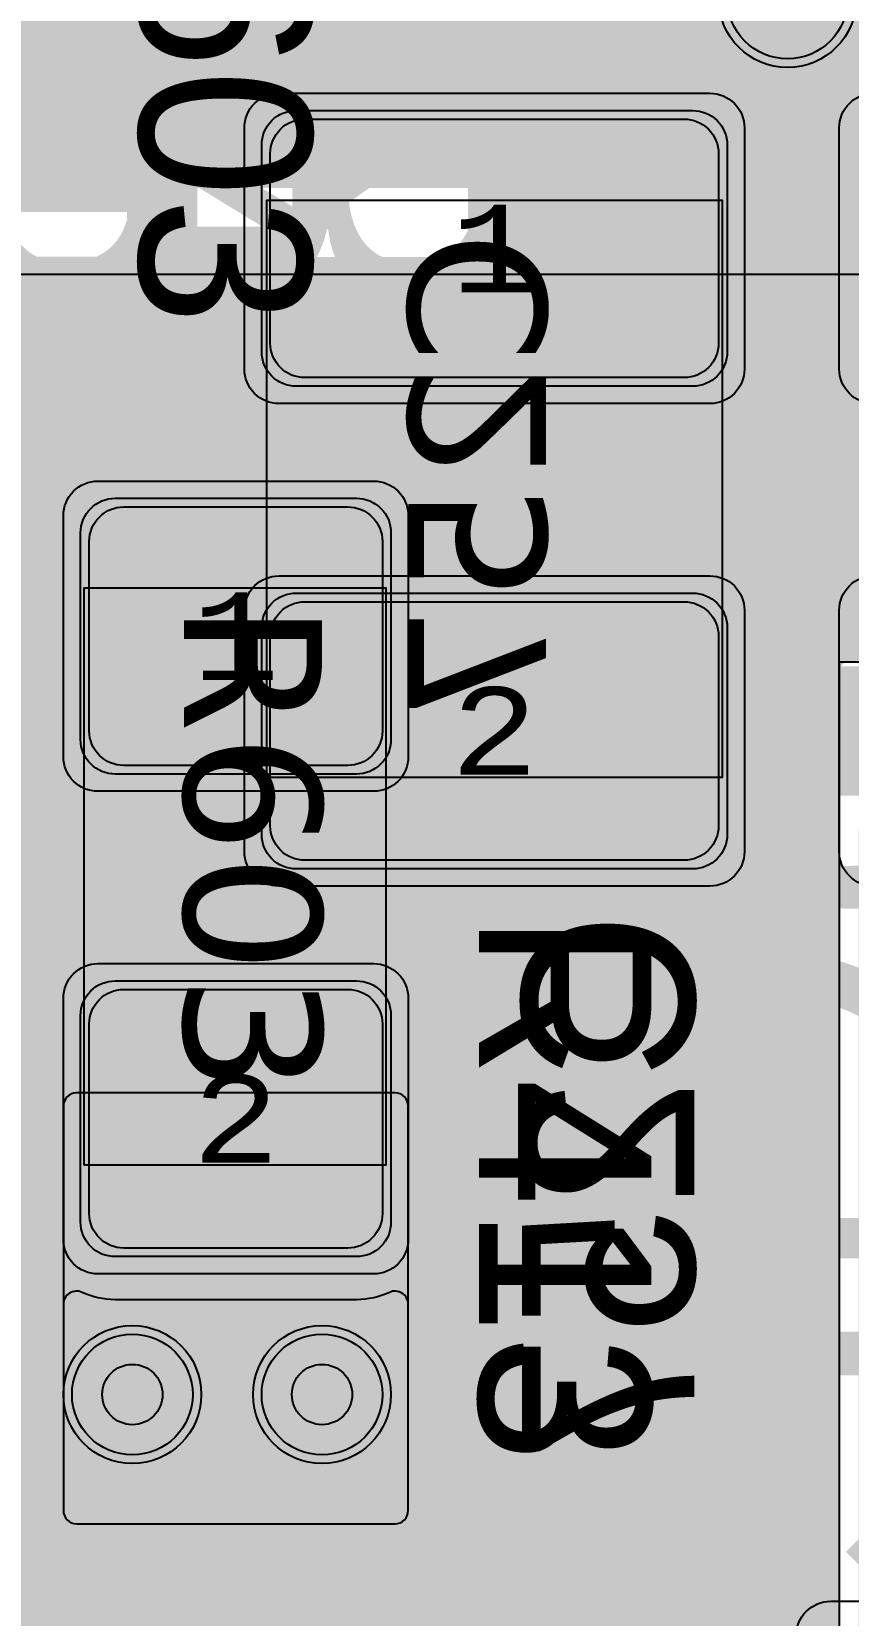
# Model space of a CAD drawing. Extents: x -28 to 199, y -61 to 255.
# Drawn here: x 82.82 to 87.55, y 113.22 to 122.41 of the extents above; entities that cross this region are included whole.
import ezdxf
from ezdxf.enums import TextEntityAlignment as Align

# ---------------------------------------------------------------- set-up
doc = ezdxf.new("R2010")
doc.units = 0
doc.header["$MEASUREMENT"] = 0
for name, color, linetype in [('ASSEMBLY_OUTLINES_BTM', 191, 'CONTINUOUS'), ('ASSEMBLY_OUTLINES_TOP', 102, 'CONTINUOUS'), ('ASSEMBLY_PART_NUMBERS_BTM', 191, 'CONTINUOUS'), ('ASSEMBLY_PART_NUMBERS_TOP', 102, 'CONTINUOUS'), ('ASSEMBLY_REF_DES_BTM', 191, 'CONTINUOUS'), ('ASSEMBLY_REF_DES_TOP', 102, 'CONTINUOUS'), ('DRILL_DRAWING', 21, 'CONTINUOUS'), ('GENERATED_SILKSCREEN_BTM', 255, 'CONTINUOUS'), ('GENERATED_SILKSCREEN_TOP', 140, 'CONTINUOUS'), ('PART_PADS_SMD_BTM', 10, 'CONTINUOUS'), ('PART_PADS_SMD_TOP', 150, 'CONTINUOUS'), ('PIN_NUMBERS_BTM', 8, 'CONTINUOUS'), ('PIN_NUMBERS_TOP', 8, 'CONTINUOUS'), ('PLACEMENT_OUTLINES_BTM', 222, 'CONTINUOUS'), ('PLACEMENT_OUTLINES_TOP', 130, 'CONTINUOUS'), ('PLANE_DATA_LAYER_2', 230, 'CONTINUOUS'), ('PLANE_DATA_LAYER_3', 81, 'CONTINUOUS'), ('PLANE_DATA_LAYER_BOTTOM', 10, 'CONTINUOUS'), ('PLANE_DATA_LAYER_TOP', 150, 'CONTINUOUS'), ('PLANE_SHAPES_LAYER_2', 230, 'CONTINUOUS'), ('PLANE_SHAPES_LAYER_3', 81, 'CONTINUOUS'), ('PLANE_SHAPES_LAYER_BOTTOM', 10, 'CONTINUOUS'), ('PLANE_SHAPES_LAYER_TOP', 150, 'CONTINUOUS'), ('SILKSCREEN_OUTLINES_BTM', 211, 'CONTINUOUS'), ('SILKSCREEN_OUTLINES_TOP', 150, 'CONTINUOUS'), ('SILKSCREEN_REF_DES_BTM', 211, 'CONTINUOUS'), ('SILKSCREEN_REF_DES_TOP', 150, 'CONTINUOUS'), ('SOLDERMASK_PADS_BTM', 12, 'CONTINUOUS'), ('SOLDERMASK_PADS_TOP', 180, 'CONTINUOUS'), ('SOLDERPASTE_PADS_BTM', 12, 'CONTINUOUS'), ('SOLDERPASTE_PADS_TOP', 180, 'CONTINUOUS'), ('TRACES_LAYER_BOTTOM', 10, 'CONTINUOUS'), ('TRACES_LAYER_TOP', 150, 'CONTINUOUS'), ('VIA_HOLES_LAYER_2', 30, 'CONTINUOUS'), ('VIA_HOLES_LAYER_3', 30, 'CONTINUOUS'), ('VIA_HOLES_LAYER_BOTTOM', 30, 'CONTINUOUS'), ('VIA_HOLES_LAYER_TOP', 30, 'CONTINUOUS'), ('VIA_PADS_LAYER_2', 230, 'CONTINUOUS'), ('VIA_PADS_LAYER_3', 81, 'CONTINUOUS'), ('VIA_PADS_LAYER_BOTTOM', 10, 'CONTINUOUS'), ('VIA_PADS_LAYER_TOP', 150, 'CONTINUOUS')]:
    doc.layers.add(name, color=color, linetype=linetype)
doc.styles.add('COURIER_NEW', font='COUR.TTF')
doc.styles.add('VERDANA', font='verdana.TTF')
doc.styles.add('VERIBEST_GERBER_0', font='txt')

msp = doc.modelspace()

# ---------------------------------------------------------------- hatches: boundary and pattern name
at = {"layer": 'PLANE_DATA_LAYER_2'}
h = msp.add_hatch(color=256, dxfattribs=at)
h.paths.add_polyline_path([(91.25, 118.8262, -0.414213562373095), (91.1738, 118.75), (87.500008, 118.75, 0.414213562373095), (87.5, 118.749992), (87.5, 109.0762, -0.414213562373095), (87.4238, 109), (81.5762, 109, -0.414213562373095), (81.5, 109.0762), (81.5, 111.999992, 0.414213562373095), (81.499992, 112), (74.315231, 112, -0.0896916444360774), (74.288544, 112.004826), (74.245837, 112.020794, -0.38634117418991), (74.198919, 112.111884, 0.0655238221195847), (74.25, 112.5, 0.6881393060826181), (71.632946, 113.501095, -0.6881368522753694), (71.5, 113.551951), (71.5, 114.6738, -0.414213562373095), (71.5762, 114.75), (73.249992, 114.75, 0.414213562373095), (73.25, 114.750008), (73.25, 117.6738, -0.414213562373095), (73.3262, 117.75), (80.499992, 117.75, 0.414213562373095), (80.5, 117.750008), (80.5, 120.9238, -0.414213562373095), (80.5762, 121), (91.1738, 121, -0.414213562373095), (91.25, 120.9238)], flags=0)
h.paths.add_polyline_path([(78.75, 113.25, -0.9999999999999999), (80.75, 113.25, -0.9999999999999999)], flags=0)
at = {"layer": 'PLANE_DATA_LAYER_3'}
h = msp.add_hatch(color=256, dxfattribs=at)
h.paths.add_polyline_path([(91.25, 118.8262, -0.414213562373095), (91.1738, 118.75), (87.500008, 118.75, 0.414213562373095), (87.5, 118.749992), (87.5, 109.0762, -0.414213562373095), (87.4238, 109), (81.5762, 109, -0.414213562373095), (81.5, 109.0762), (81.5, 111.999992, 0.414213562373095), (81.499992, 112), (74.315231, 112, -0.0896916444360774), (74.288544, 112.004826), (74.245837, 112.020794, -0.38634117418991), (74.198919, 112.111884, 0.0655238221195847), (74.25, 112.5, 8.775220451958496), (74.098135, 111.842328, -0.3863601005615795), (74.19331, 111.880291), (74.20049, 111.877606, -0.3128859315197192), (74.25, 111.806233), (74.25, 109.926166, -0.7996942034350434), (74.104968, 109.893477, 0.7996971042178793), (71.25, 109.250001), (71.25, 109.249999, 0.7996971042178793), (74.104968, 108.606523, -0.7996942034350434), (74.25, 108.573834), (74.25, 105.681922, -0.7217946595092917), (74.112715, 105.63637, 3.013793228407704), (74.112715, 103.66363, -0.7217946595092917), (74.25, 103.618078), (74.25, 96.0762, -0.414213562373095), (74.1738, 96), (63.5762, 96, -0.414213562373095), (63.5, 96.0762), (63.5, 102.1738, -0.414213562373095), (63.5762, 102.25), (70.249992, 102.25, 0.414213562373095), (70.25, 102.250008), (70.250002, 106.46844), (70.250002, 106.468441, -0.198909955685367), (70.27232, 106.522322), (70.999998, 107.249998), (71, 107.250004), (71, 114.6738, -0.414213562373095), (71.0762, 114.75), (73.249992, 114.75, 0.414213562373095), (73.25, 114.750008), (73.25, 117.6738, -0.414213562373095), (73.3262, 117.75), (80.499992, 117.75, 0.414213562373095), (80.5, 117.750008), (80.5, 120.9238, -0.414213562373095), (80.5762, 121), (91.1738, 121, -0.414213562373095), (91.25, 120.9238)], flags=0)
h.paths.add_polyline_path([(78.75, 113.25, -0.9999999999999999), (80.75, 113.25, -0.9999999999999999)], flags=0)
at = {"layer": 'PLANE_DATA_LAYER_BOTTOM'}
msp.add_hatch(color=256, dxfattribs=at).paths.add_polyline_path([(85, 116.1738, 0.414213562373095), (84.9238, 116.25), (83.0762, 116.25, 0.414213562373095), (83, 116.1738), (83, 113.8262, 0.414213562373095), (83.0762, 113.75), (84.9238, 113.75, 0.414213562373095), (85, 113.8262)], flags=0)
at = {"layer": 'PLANE_DATA_LAYER_TOP'}
for points in [[(83.35, 115.55), (83.310265, 114.9738)], [(84.65, 115.55), (84.689723, 114.9738)]]:
    msp.add_hatch(color=256, dxfattribs=at).paths.add_polyline_path(points, is_closed=False, flags=0)
msp.add_hatch(color=256, dxfattribs=at).paths.add_polyline_path([(85, 115.023765, 0.5495884529091858), (84.891391, 115.092729, -0.1102706804063836), (84.7, 115.05), (83.3, 115.05, -0.1102706804063836), (83.108609, 115.092729, 0.5495884529091858), (83, 115.023765), (83, 113.8262, 0.414213562373095), (83.0762, 113.75), (84.9238, 113.75, 0.414213562373095), (85, 113.8262)], flags=0)
at = {"layer": 'PLANE_SHAPES_LAYER_2'}
h = msp.add_hatch(color=256, dxfattribs=at)
h.paths.add_polyline_path([(169.5, 129.25), (149.5, 129.25), (142.25, 122), (142.25, 90.5), (147.5, 90.5), (147.5, 80), (154, 80), (154, 69.25), (131.75, 69.25), (131.75, 73.25), (121.25, 73.25), (121.25, 81), (110.5, 81), (110.5, 125.75), (106.5, 125.75), (106.5, 128.75), (93.5, 128.75), (93.5, 120.25), (91.75, 120.25), (91.75, 121.5), (80, 121.5), (80, 118.25), (73.25, 118.25), (73.25, 124.5), (67.5, 124.5), (67.5, 128), (57.75, 128), (57.75, 120.25), (55.25, 120.25), (55.25, 121.5), (47.5, 121.5), (47.5, 119), (35, 119), (35, 134.75), (32.75, 134.75), (32.75, 159.75), (29.25, 159.75), (29.25, 175.25), (22.5, 175.25), (22.5, 195.25), (17.25, 195.25), (17.25, 198), (22.5, 198), (22.5, 216.5), (40.25, 216.5), (40.25, 235.5), (54.5, 235.5), (54.5, 254), (87.25, 254), (87.25, 236.25), (86.25, 236.25), (86.25, 228.75), (81, 228.75), (81, 218.75), (95.25, 218.75), (95.25, 194.5), (87, 194.5), (87, 172), (131.1, 172), (131.1, 208.75), (115.5, 208.75), (115.5, 213.75), (106.75, 213.75), (106.75, 218.75), (110.25, 222.25), (110.25, 226.25), (142.5, 226.25), (142.5, 221.5), (160.5, 221.5), (160.5, 240.75), (169.5, 240.75)])
h.paths.add_polyline_path([(35.5, 149.5), (41.75, 149.5), (41.75, 152), (39.25, 152), (39.25, 154), (37.75, 154), (37.75, 152), (35.5, 152)], flags=16)
h.paths.add_polyline_path([(37.5, 125.75), (37.5, 128.75), (42.75, 128.75), (42.75, 125.75)], flags=16)
h.paths.add_polyline_path([(52, 127.75), (52, 130.75), (54.25, 130.75), (54.25, 127.75)], flags=16)
h.paths.add_polyline_path([(50.75, 219.5), (50.75, 226.5), (71.75, 226.5), (71.75, 219.5)], flags=16)
h.paths.add_polyline_path([(66.5, 150.75), (66.5, 177.5), (72.25, 177.5), (72.25, 150.75)], flags=16)
h.paths.add_polyline_path([(47.25, 185.25), (73, 185.25), (73, 188.25), (70.25, 188.25), (70.25, 191), (47.25, 191)], flags=16)
h.paths.add_polyline_path([(84.5, 208), (84.5, 212.75), (85, 212.75), (85, 208)], flags=16)
h.paths.add_polyline_path([(61.5, 137.25), (87.75, 137.25), (87.75, 140.5), (84.75, 140.5), (84.75, 143), (61.5, 143)], flags=16)
h.paths.add_polyline_path([(88.75, 127), (88.75, 130), (91, 130), (91, 127)], flags=16)
h.paths.add_polyline_path([(85.5, 130.25), (85.5, 132.5), (91, 132.5), (91, 130.25)], flags=16)
h.paths.add_polyline_path([(108.75, 142.25), (135.75, 142.25), (135.75, 145.75), (132.25, 145.75), (132.25, 149), (108.75, 149)], flags=16)
h.paths.add_polyline_path([(114.25, 126.75), (140.75, 126.75), (140.75, 129.75), (137.25, 129.75), (137.25, 133), (114.25, 133)], flags=16)
h.paths.add_polyline_path([(155.25, 180.25), (166.25, 180.25), (166.25, 186.25), (152.25, 186.25), (152.25, 183), (155.25, 183)], flags=16)
msp.add_hatch(color=256, dxfattribs=at).paths.add_polyline_path([(91.25, 118.75), (87.5, 118.75), (87.5, 109), (81.5, 109), (81.5, 112), (74.25, 112), (74.25, 107.25), (71.5, 107.25), (71.5, 114.75), (80.5, 114.75), (80.5, 121), (91.25, 121)], flags=0)
at = {"layer": 'PLANE_SHAPES_LAYER_3'}
h = msp.add_hatch(color=256, dxfattribs=at)
h.paths.add_polyline_path([(169.5, 129.25), (149.5, 129.25), (142.25, 122), (142.25, 90.5), (147.5, 90.5), (147.5, 80), (154, 80), (154, 69.25), (131.75, 69.25), (131.75, 73.25), (121.25, 73.25), (121.25, 81), (110.5, 81), (110.5, 125.75), (106.5, 125.75), (106.5, 128.75), (93.5, 128.75), (93.5, 120.25), (91.75, 120.25), (91.75, 121.5), (80, 121.5), (80, 118.25), (73.25, 118.25), (73.25, 124.5), (67.5, 124.5), (67.5, 127.75), (58.25, 127.75), (58.25, 130.25), (88.75, 130.25), (88.75, 127), (91, 127), (91, 132.5), (55, 132.5), (55, 131.25), (52, 131.25), (52, 127.75), (55, 127.75), (55, 127.25), (57.75, 127.25), (57.75, 120.25), (55.25, 120.25), (55.25, 121.5), (47.5, 121.5), (47.5, 119), (35, 119), (35, 134.75), (32.75, 134.75), (32.75, 159.75), (29.25, 159.75), (29.25, 175.25), (22.5, 175.25), (22.5, 195.25), (17.25, 195.25), (17.25, 198), (22.5, 198), (22.5, 216.5), (40.25, 216.5), (40.25, 235.5), (54.5, 235.5), (54.5, 254), (87.25, 254), (87.25, 236.25), (86.25, 236.25), (86.25, 228.75), (81, 228.75), (81, 218.75), (95.25, 218.75), (95.25, 194.5), (87, 194.5), (87, 172), (131.1, 172), (131.1, 208.75), (115.5, 208.75), (115.5, 213.75), (106.75, 213.75), (106.75, 218.75), (110.25, 222.25), (110.25, 226.25), (142.5, 226.25), (142.5, 221.5), (160.5, 221.5), (160.5, 240.75), (169.5, 240.75)])
h.paths.add_polyline_path([(35.5, 149.5), (41.75, 149.5), (41.75, 152), (39.25, 152), (39.25, 154), (37.75, 154), (37.75, 152), (35.5, 152)], flags=16)
h.paths.add_polyline_path([(37.5, 125.75), (37.5, 128.75), (42.75, 128.75), (42.75, 125.75)], flags=16)
h.paths.add_polyline_path([(50.75, 219.5), (50.75, 226.5), (71.75, 226.5), (71.75, 219.5)], flags=16)
h.paths.add_polyline_path([(66.5, 150.75), (66.5, 177.5), (72.25, 177.5), (72.25, 150.75)], flags=16)
h.paths.add_polyline_path([(47.25, 185.25), (73, 185.25), (73, 188.25), (70.25, 188.25), (70.25, 191), (47.25, 191)], flags=16)
h.paths.add_polyline_path([(84.5, 208), (84.5, 212.75), (85, 212.75), (85, 208)], flags=16)
h.paths.add_polyline_path([(61.5, 137.25), (87.75, 137.25), (87.75, 140.5), (84.75, 140.5), (84.75, 143), (61.5, 143)], flags=16)
h.paths.add_polyline_path([(108.75, 142.25), (135.75, 142.25), (135.75, 145.75), (132.25, 145.75), (132.25, 149), (108.75, 149)], flags=16)
h.paths.add_polyline_path([(114.25, 126.75), (140.75, 126.75), (140.75, 129.75), (137.25, 129.75), (137.25, 133), (114.25, 133)], flags=16)
h.paths.add_polyline_path([(155.25, 180.25), (166.25, 180.25), (166.25, 186.25), (152.25, 186.25), (152.25, 183), (155.25, 183)], flags=16)
msp.add_hatch(color=256, dxfattribs=at).paths.add_polyline_path([(91.25, 118.75), (87.5, 118.75), (87.5, 109), (81.5, 109), (81.5, 112), (74.25, 112), (74.25, 107.25), (71.5, 107.25), (71.5, 114.75), (80.5, 114.75), (80.5, 121), (91.25, 121)], flags=0)
at = {"layer": 'VIA_HOLES_LAYER_2'}
h = msp.add_hatch(color=256, dxfattribs=at)
edge = h.paths.add_edge_path()
edge.add_arc((83.4, 114.5), 0.175, 0, 360)
h = msp.add_hatch(color=256, dxfattribs=at)
edge = h.paths.add_edge_path()
edge.add_arc((84.5, 114.5), 0.175, 0, 360)
at = {"layer": 'VIA_HOLES_LAYER_3'}
h = msp.add_hatch(color=256, dxfattribs=at)
edge = h.paths.add_edge_path()
edge.add_arc((83.4, 114.5), 0.175, 0, 360)
h = msp.add_hatch(color=256, dxfattribs=at)
edge = h.paths.add_edge_path()
edge.add_arc((84.5, 114.5), 0.175, 0, 360)
at = {"layer": 'VIA_HOLES_LAYER_BOTTOM'}
h = msp.add_hatch(color=256, dxfattribs=at)
edge = h.paths.add_edge_path()
edge.add_arc((83.4, 114.5), 0.175, 0, 360)
h = msp.add_hatch(color=256, dxfattribs=at)
edge = h.paths.add_edge_path()
edge.add_arc((84.5, 114.5), 0.175, 0, 360)
at = {"layer": 'VIA_HOLES_LAYER_TOP'}
h = msp.add_hatch(color=256, dxfattribs=at)
edge = h.paths.add_edge_path()
edge.add_arc((83.4, 114.5), 0.175, 0, 360)
h = msp.add_hatch(color=256, dxfattribs=at)
edge = h.paths.add_edge_path()
edge.add_arc((84.5, 114.5), 0.175, 0, 360)

# ---------------------------------------------------------------- linework, layer by layer
at = {"layer": 'ASSEMBLY_OUTLINES_BTM'}
msp.add_lwpolyline([(84.18, 118.08), (84.18, 121.43), (86.82, 121.43), (86.82, 118.08)], close=True, dxfattribs=at)
at = {"layer": 'ASSEMBLY_OUTLINES_TOP'}
msp.add_lwpolyline([(83.12, 115.83), (83.12, 119.18), (84.87, 119.18), (84.87, 115.83)], close=True, dxfattribs=at)
at = {"layer": 'GENERATED_SILKSCREEN_BTM', "const_width": 0.15}
for points in [[(84.180005, 119.166164, 1.1642e-05), (84.179995, 119.166156), (84.179995, 120.333844, 1.1642e-05), (84.180005, 120.333836), (84.180005, 119.166164)], [(86.820005, 119.166156, 1.1642e-05), (86.819995, 119.166164), (86.819995, 120.333836, 1.1642e-05), (86.820005, 120.333844), (86.820005, 119.166156)]]:
    msp.add_lwpolyline(points, format="xyb", dxfattribs=at)
for points in [[(86.652, 116.988), (86.515, 117.156), (86.512, 117.161), (86.508, 117.162), (86.504, 117.164), (86.499, 117.165), (85.813, 117.165), (85.808, 117.164), (85.804, 117.162), (85.802, 117.16), (85.8, 117.159), (85.797, 117.156), (85.66, 116.988), (85.659, 116.985), (85.658, 116.982), (85.657, 116.981), (85.656, 116.977), (85.656, 116.64), (85.657, 116.635), (85.658, 116.633), (85.659, 116.63), (85.66, 116.627), (85.797, 116.458), (85.802, 116.454), (85.81, 116.452), (85.815, 116.453), (85.821, 116.455), (85.825, 116.458), (85.829, 116.463), (85.832, 116.468), (85.833, 116.473), (85.833, 116.478), (85.83, 116.482), (85.697, 116.647), (85.697, 116.97), (85.823, 117.124), (86.489, 117.124), (86.615, 116.97), (86.615, 116.647), (86.482, 116.482), (86.48, 116.478), (86.479, 116.473), (86.48, 116.468), (86.483, 116.463), (86.487, 116.458), (86.492, 116.455), (86.497, 116.453), (86.504, 116.452), (86.51, 116.454), (86.515, 116.458), (86.652, 116.627), (86.654, 116.631), (86.655, 116.632), (86.655, 116.635), (86.656, 116.636), (86.656, 116.637), (86.656, 116.64), (86.656, 116.977), (86.655, 116.981), (86.654, 116.985), (86.652, 116.988)], [(85.66, 115.683), (85.797, 115.515), (85.802, 115.512), (85.806, 115.511), (85.809, 115.509), (85.813, 115.508), (85.95, 115.508), (85.953, 115.509), (85.96, 115.511), (85.965, 115.512), (85.967, 115.515), (86.508, 116.181), (86.615, 116.181), (86.615, 115.528), (86.617, 115.521), (86.621, 115.515), (86.628, 115.512), (86.636, 115.511), (86.643, 115.512), (86.65, 115.515), (86.654, 115.521), (86.656, 115.528), (86.656, 116.202), (86.654, 116.21), (86.649, 116.215), (86.644, 116.22), (86.636, 116.222), (86.499, 116.222), (86.496, 116.221), (86.489, 116.219), (86.486, 116.217), (86.484, 116.215), (86.482, 116.213), (85.94, 115.548), (85.823, 115.548), (85.697, 115.704), (85.697, 116.027), (85.83, 116.19), (85.832, 116.197), (85.831, 116.203), (85.828, 116.21), (85.822, 116.214), (85.816, 116.218), (85.809, 116.219), (85.802, 116.218), (85.797, 116.213), (85.66, 116.045), (85.659, 116.041), (85.658, 116.038), (85.657, 116.037), (85.656, 116.033), (85.656, 115.696), (85.657, 115.692), (85.657, 115.691), (85.658, 115.69), (85.659, 115.687), (85.66, 115.683)], [(86, 115.089), (86.001, 115.093), (86.002, 115.096), (86.004, 115.1), (86.114, 115.236), (85.697, 115.236), (85.697, 114.583), (85.695, 114.576), (85.691, 114.57), (85.684, 114.567), (85.677, 114.566), (85.669, 114.567), (85.662, 114.57), (85.658, 114.576), (85.656, 114.583), (85.656, 115.258), (85.658, 115.265), (85.663, 115.27), (85.669, 115.276), (85.676, 115.278), (86.157, 115.278), (86.164, 115.277), (86.169, 115.274), (86.172, 115.27), (86.174, 115.263), (86.176, 115.258), (86.177, 115.254), (86.176, 115.249), (86.173, 115.245), (86.04, 115.082), (86.04, 114.759), (86.167, 114.603), (86.489, 114.603), (86.614, 114.759), (86.614, 115.082), (86.482, 115.245), (86.479, 115.252), (86.479, 115.258), (86.483, 115.264), (86.488, 115.27), (86.495, 115.274), (86.502, 115.275), (86.506, 115.275), (86.509, 115.274), (86.514, 115.269), (86.652, 115.1), (86.654, 115.097), (86.654, 115.093), (86.656, 115.089), (86.656, 114.752), (86.656, 114.749), (86.655, 114.748), (86.655, 114.747), (86.654, 114.745), (86.654, 114.743), (86.652, 114.739), (86.514, 114.57), (86.511, 114.567), (86.509, 114.566), (86.503, 114.564), (86.499, 114.563), (86.157, 114.563), (86.153, 114.564), (86.147, 114.566), (86.145, 114.566), (86.144, 114.567), (86.142, 114.569), (86.14, 114.57), (86.004, 114.739), (86.002, 114.744), (86.001, 114.747), (86, 114.752), (86, 115.089)], [(86.626, 114.194), (86.633, 114.196), (86.64, 114.195), (86.646, 114.19), (86.65, 114.185), (86.652, 114.178), (86.653, 114.171), (86.65, 114.165), (86.645, 114.16), (85.686, 113.621), (85.681, 113.619), (85.677, 113.619), (85.673, 113.619), (85.669, 113.621), (85.663, 113.624), (85.659, 113.628), (85.657, 113.633), (85.656, 113.638), (85.656, 114.313), (85.658, 114.32), (85.663, 114.325), (85.669, 114.329), (85.677, 114.33), (85.684, 114.329), (85.691, 114.325), (85.696, 114.32), (85.697, 114.313), (85.697, 113.672), (86.626, 114.194)]]:
    msp.add_lwpolyline(points, dxfattribs=at)
at = {"layer": 'GENERATED_SILKSCREEN_TOP', "const_width": 0.15}
for points in [[(83.866, 122.779), (83.611, 122.779), (83.485, 122.625), (83.485, 122.302), (83.611, 122.146), (83.866, 122.146), (83.993, 122.302), (83.993, 122.625), (83.866, 122.779)], [(84.033, 122.631), (84.033, 122.294), (84.032, 122.29), (84.031, 122.289), (84.031, 122.288), (84.03, 122.285), (84.029, 122.281), (83.893, 122.113), (83.891, 122.112), (83.889, 122.11), (83.888, 122.109), (83.886, 122.109), (83.879, 122.107), (83.876, 122.106), (83.601, 122.106), (83.596, 122.107), (83.592, 122.109), (83.588, 122.11), (83.585, 122.113), (83.448, 122.281), (83.446, 122.286), (83.445, 122.287), (83.445, 122.289), (83.445, 122.291), (83.444, 122.292), (83.444, 122.294), (83.444, 122.631)], [(84.44, 122.281), (84.303, 122.113), (84.298, 122.108), (84.29, 122.107), (84.285, 122.108), (84.28, 122.11), (84.275, 122.113), (84.271, 122.118), (84.268, 122.123), (84.267, 122.128), (84.267, 122.133), (84.27, 122.137), (84.403, 122.301), (84.403, 122.625)], [(84.444, 122.631), (84.444, 122.294), (84.443, 122.29), (84.443, 122.289), (84.442, 122.288), (84.441, 122.285), (84.44, 122.281)], [(84.303, 121.866), (84.44, 121.698), (84.441, 121.694), (84.442, 121.691), (84.443, 121.69), (84.444, 121.686), (84.444, 121.349), (84.443, 121.345), (84.443, 121.344), (84.442, 121.343), (84.441, 121.34), (84.44, 121.336), (84.303, 121.168), (84.299, 121.165), (84.294, 121.164), (84.291, 121.162), (84.287, 121.161), (83.601, 121.161), (83.598, 121.162), (83.591, 121.164), (83.589, 121.165), (83.585, 121.168), (83.448, 121.336), (83.447, 121.34), (83.446, 121.342), (83.445, 121.344), (83.444, 121.346), (83.444, 121.349), (83.444, 121.686), (83.445, 121.69), (83.446, 121.694), (83.448, 121.698), (83.585, 121.866), (83.587, 121.868), (83.588, 121.87), (83.591, 121.872), (83.598, 121.874), (83.601, 121.875), (84.287, 121.875), (84.291, 121.874), (84.294, 121.872), (84.298, 121.87), (84.303, 121.866)], [(84.277, 121.834), (83.611, 121.834), (83.561, 121.775), (84.35, 121.291), (84.403, 121.357), (84.403, 121.68), (84.277, 121.834)], [(83.535, 121.743), (83.485, 121.68), (83.485, 121.357), (83.611, 121.201), (84.277, 121.201), (84.324, 121.26), (83.535, 121.743)], [(83.448, 120.753), (83.585, 120.922), (83.59, 120.927), (83.593, 120.928), (83.596, 120.928), (83.603, 120.927), (83.61, 120.923), (83.616, 120.918), (83.619, 120.912), (83.62, 120.905), (83.618, 120.898), (83.485, 120.735), (83.485, 120.412), (83.611, 120.256), (83.797, 120.256), (83.924, 120.41), (83.924, 120.576), (83.926, 120.584), (83.93, 120.589), (83.937, 120.592), (83.944, 120.593), (83.951, 120.592), (83.958, 120.589), (83.962, 120.584), (83.964, 120.576), (83.964, 120.41), (84.091, 120.256), (84.277, 120.256), (84.403, 120.412), (84.403, 120.735), (84.27, 120.898), (84.268, 120.905), (84.269, 120.912), (84.272, 120.918), (84.278, 120.923), (84.285, 120.927), (84.292, 120.928), (84.295, 120.928), (84.298, 120.927), (84.303, 120.922), (84.44, 120.753), (84.441, 120.75), (84.442, 120.747), (84.443, 120.746), (84.444, 120.742), (84.444, 120.405), (84.443, 120.4), (84.442, 120.398), (84.441, 120.395), (84.44, 120.392), (84.303, 120.223), (84.299, 120.22), (84.294, 120.219), (84.291, 120.217), (84.287, 120.216), (84.081, 120.216), (84.078, 120.217), (84.071, 120.219), (84.067, 120.22), (84.064, 120.223), (83.944, 120.37), (83.824, 120.223), (83.822, 120.222), (83.82, 120.22), (83.819, 120.219), (83.817, 120.219), (83.81, 120.217), (83.807, 120.216), (83.601, 120.216), (83.596, 120.217), (83.592, 120.219), (83.588, 120.22), (83.585, 120.223), (83.448, 120.392), (83.446, 120.396), (83.445, 120.397), (83.445, 120.4), (83.445, 120.401), (83.444, 120.402), (83.444, 120.405), (83.444, 120.742), (83.445, 120.746), (83.446, 120.75), (83.448, 120.753)], [(86.034, 116.4565), (86.036, 116.4535), (86.041, 116.4525), (86.046, 116.4495), (86.051, 116.4495), (86.257, 116.4495), (86.262, 116.4495), (86.265, 116.4525), (86.268, 116.4525), (86.269, 116.4535), (86.27, 116.4545), (86.273, 116.4565), (86.41, 116.6265), (86.412, 116.6315), (86.413, 116.6345), (86.414, 116.6395), (86.414, 117.1435), (86.412, 117.1525), (86.407, 117.1575), (86.402, 117.1635), (86.394, 117.1655), (85.434, 117.1655), (85.426, 117.1635), (85.421, 117.1585), (85.418, 117.1525), (85.417, 117.1455), (85.418, 117.1375), (85.421, 117.1305), (85.426, 117.1255), (85.434, 117.1235), (85.894, 117.1235), (85.894, 116.6535), (85.428, 116.4895), (85.421, 116.4855), (85.417, 116.4785), (85.416, 116.4705), (85.418, 116.4645), (85.422, 116.4585), (85.427, 116.4535), (85.433, 116.4505), (85.441, 116.4525), (85.907, 116.6165), (86.034, 116.4565)], [(86.373, 117.1235), (86.373, 116.6445), (86.247, 116.4895), (86.061, 116.4895), (85.934, 116.6445), (85.934, 117.1235), (86.373, 117.1235)], [(85.434, 115.6125), (85.427, 115.6115), (85.421, 115.6065), (85.418, 115.5995), (85.417, 115.5925), (85.418, 115.5855), (85.421, 115.5795), (85.427, 115.5745), (85.434, 115.5725), (85.737, 115.5725), (85.737, 115.5255), (85.739, 115.5185), (85.743, 115.5125), (85.75, 115.5095), (85.757, 115.5085), (85.765, 115.5095), (85.772, 115.5125), (85.777, 115.5185), (85.779, 115.5255), (85.779, 115.5725), (86.366, 115.5725), (86.371, 115.5735), (86.375, 115.5755), (86.379, 115.5805), (86.382, 115.5855), (86.384, 115.5915), (86.385, 115.5975), (86.384, 115.6025), (86.38, 115.6075), (85.773, 116.2145), (85.767, 116.2185), (85.761, 116.2205), (85.755, 116.2195), (85.748, 116.2155), (85.743, 116.2135), (85.74, 116.2095), (85.738, 116.2055), (85.737, 116.2005), (85.737, 115.6125), (85.434, 115.6125)], [(85.779, 116.1505), (86.315, 115.6125), (85.779, 115.6125), (85.779, 116.1505)], [(85.455, 115.1305), (85.454, 115.1385), (85.449, 115.1425), (85.442, 115.1455), (85.434, 115.1465), (85.427, 115.1455), (85.42, 115.1425), (85.415, 115.1385), (85.414, 115.1305), (85.414, 114.7405), (85.415, 114.7335), (85.42, 114.7275), (85.427, 114.7245), (85.434, 114.7235), (85.442, 114.7245), (85.449, 114.7275), (85.454, 114.7335), (85.455, 114.7405), (85.455, 114.9165), (86.394, 114.9165), (86.401, 114.9175), (86.406, 114.9205), (86.409, 114.9255), (86.41, 114.9325), (86.411, 114.9375), (86.411, 114.9425), (86.409, 114.9465), (86.405, 114.9505), (86.131, 115.1455), (86.124, 115.1485), (86.118, 115.1485), (86.111, 115.1455), (86.106, 115.1405), (86.102, 115.1345), (86.1, 115.1275), (86.102, 115.1205), (86.107, 115.1155), (86.331, 114.9555), (85.455, 114.9555), (85.455, 115.1305)], [(85.418, 114.1875), (85.555, 114.3565), (85.56, 114.3615), (85.563, 114.3625), (85.566, 114.3625), (85.573, 114.3615), (85.58, 114.3575), (85.586, 114.3525), (85.589, 114.3465), (85.59, 114.3395), (85.588, 114.3325), (85.455, 114.1695), (85.455, 113.8465), (85.581, 113.6905), (85.767, 113.6905), (85.894, 113.8445), (85.894, 114.0105), (85.896, 114.0185), (85.9, 114.0235), (85.907, 114.0265), (85.914, 114.0275), (85.921, 114.0265), (85.928, 114.0235), (85.932, 114.0185), (85.934, 114.0105), (85.934, 113.8445), (86.061, 113.6905), (86.247, 113.6905), (86.373, 113.8465), (86.373, 114.1695), (86.24, 114.3325), (86.238, 114.3395), (86.239, 114.3465), (86.242, 114.3525), (86.248, 114.3575), (86.255, 114.3615), (86.262, 114.3625), (86.265, 114.3625), (86.268, 114.3615), (86.273, 114.3565), (86.41, 114.1875), (86.411, 114.1845), (86.412, 114.1815), (86.413, 114.1805), (86.414, 114.1765), (86.414, 113.8395), (86.413, 113.8345), (86.412, 113.8325), (86.411, 113.8295), (86.41, 113.8265), (86.273, 113.6575), (86.269, 113.6545), (86.264, 113.6535), (86.261, 113.6515), (86.257, 113.6505), (86.051, 113.6505), (86.048, 113.6515), (86.041, 113.6535), (86.037, 113.6545), (86.034, 113.6575), (85.914, 113.8045), (85.794, 113.6575), (85.792, 113.6565), (85.79, 113.6545), (85.789, 113.6535), (85.787, 113.6535), (85.78, 113.6515), (85.777, 113.6505), (85.571, 113.6505), (85.566, 113.6515), (85.562, 113.6535), (85.558, 113.6545), (85.555, 113.6575), (85.418, 113.8265), (85.416, 113.8305), (85.415, 113.8315), (85.415, 113.8345), (85.415, 113.8355), (85.414, 113.8365), (85.414, 113.8395), (85.414, 114.1765), (85.415, 114.1805), (85.416, 114.1845), (85.418, 114.1875)]]:
    msp.add_lwpolyline(points, dxfattribs=at)
for points in [[(83.120005, 116.907911, 1.22306e-05), (83.119995, 116.907902), (83.119995, 118.092098, 1.22306e-05), (83.120005, 118.092089), (83.120005, 116.907911)], [(84.870005, 116.916156, 1.1642e-05), (84.869995, 116.916164), (84.869995, 118.083836, 1.1642e-05), (84.870005, 118.083844), (84.870005, 116.916156)]]:
    msp.add_lwpolyline(points, format="xyb", dxfattribs=at)
at = {"layer": 'PART_PADS_SMD_BTM'}
for points in [[(86.85, 120.55, -0.4142135624), (86.65, 120.35), (84.35, 120.35, -0.4142135624), (84.15, 120.55), (84.15, 121.75, -0.4142135624), (84.35, 121.95), (86.65, 121.95, -0.4142135624), (86.85, 121.75)], [(86.85, 117.75, -0.4142135624), (86.65, 117.55), (84.35, 117.55, -0.4142135624), (84.15, 117.75), (84.15, 118.95, -0.4142135624), (84.35, 119.15), (86.65, 119.15, -0.4142135624), (86.85, 118.95)]]:
    msp.add_lwpolyline(points, format="xyb", close=True, dxfattribs=at)
at = {"layer": 'PART_PADS_SMD_TOP'}
for points in [[(83.1, 119.5, -0.4142135624), (83.3, 119.7), (84.7, 119.7, -0.4142135624), (84.9, 119.5), (84.9, 118.3, -0.4142135624), (84.7, 118.1), (83.3, 118.1, -0.4142135624), (83.1, 118.3)], [(83.1, 116.7, -0.4142135624), (83.3, 116.9), (84.7, 116.9, -0.4142135624), (84.9, 116.7), (84.9, 115.5, -0.4142135624), (84.7, 115.3), (83.3, 115.3, -0.4142135624), (83.1, 115.5)]]:
    msp.add_lwpolyline(points, format="xyb", close=True, dxfattribs=at)
at = {"layer": 'PLACEMENT_OUTLINES_BTM'}
msp.add_lwpolyline([(84.18, 118.08), (84.18, 121.43), (86.82, 121.43), (86.82, 118.08)], close=True, dxfattribs=at)
at = {"layer": 'PLACEMENT_OUTLINES_TOP'}
msp.add_lwpolyline([(83.12, 115.83), (83.12, 119.18), (84.87, 119.18), (84.87, 115.83)], close=True, dxfattribs=at)
at = {"layer": 'PLANE_DATA_LAYER_BOTTOM'}
msp.add_lwpolyline([(85, 116.1738, 0.4142135624), (84.9238, 116.25), (83.0762, 116.25, 0.4142135624), (83, 116.1738), (83, 113.8262, 0.4142135624), (83.0762, 113.75), (84.9238, 113.75, 0.4142135624), (85, 113.8262)], format="xyb", close=True, dxfattribs=at)
at = {"layer": 'PLANE_DATA_LAYER_TOP', "const_width": 0.5}
for points in [[(83.35, 115.55), (83.310265, 114.9738)], [(84.65, 115.55), (84.689723, 114.9738)]]:
    msp.add_lwpolyline(points, dxfattribs=at)
at = {"layer": 'PLANE_DATA_LAYER_TOP'}
msp.add_lwpolyline([(85, 115.023765, 0.5495884529), (84.891391, 115.092729, -0.1102706804), (84.7, 115.05), (83.3, 115.05, -0.1102706804), (83.108609, 115.092729, 0.5495884529), (83, 115.023765), (83, 113.8262, 0.4142135624), (83.0762, 113.75), (84.9238, 113.75, 0.4142135624), (85, 113.8262)], format="xyb", close=True, dxfattribs=at)
at = {"layer": 'PLANE_SHAPES_LAYER_2'}
msp.add_lwpolyline([(91.25, 118.75), (87.5, 118.75), (87.5, 109), (81.5, 109), (81.5, 112), (74.25, 112), (74.25, 107.25), (71.5, 107.25), (71.5, 114.75), (80.5, 114.75), (80.5, 121), (91.25, 121)], close=True, dxfattribs=at)
at = {"layer": 'PLANE_SHAPES_LAYER_3'}
msp.add_lwpolyline([(91.25, 118.75), (87.5, 118.75), (87.5, 109), (81.5, 109), (81.5, 112), (74.25, 112), (74.25, 107.25), (71.5, 107.25), (71.5, 114.75), (80.5, 114.75), (80.5, 121), (91.25, 121)], close=True, dxfattribs=at)
at = {"layer": 'PLANE_SHAPES_LAYER_BOTTOM'}
msp.add_solid([(83, 113.75), (85, 113.75), (83, 116.25), (85, 116.25)], dxfattribs=at)
at = {"layer": 'PLANE_SHAPES_LAYER_TOP'}
msp.add_solid([(83, 113.75), (85, 113.75), (83, 116.25), (85, 116.25)], dxfattribs=at)
at = {"layer": 'SILKSCREEN_OUTLINES_BTM'}
msp.add_lwpolyline([(84.18, 118.08), (84.18, 121.43), (86.82, 121.43), (86.82, 118.08)], close=True, dxfattribs=at)
at = {"layer": 'SILKSCREEN_OUTLINES_TOP'}
msp.add_lwpolyline([(83.12, 115.83), (83.12, 119.18), (84.87, 119.18), (84.87, 115.83)], close=True, dxfattribs=at)
at = {"layer": 'SOLDERMASK_PADS_BTM'}
for points in [[(86.95, 120.45, -0.4142135624), (86.75, 120.25), (84.25, 120.25, -0.4142135624), (84.05, 120.45), (84.05, 121.85, -0.4142135624), (84.25, 122.05), (86.75, 122.05, -0.4142135624), (86.95, 121.85)], [(89.5, 120.45, -0.4142135624), (89.3, 120.25), (87.7, 120.25, -0.4142135624), (87.5, 120.45), (87.5, 121.85, -0.4142135624), (87.7, 122.05), (89.3, 122.05, -0.4142135624), (89.5, 121.85)], [(86.95, 117.65, -0.4142135624), (86.75, 117.45), (84.25, 117.45, -0.4142135624), (84.05, 117.65), (84.05, 119.05, -0.4142135624), (84.25, 119.25), (86.75, 119.25, -0.4142135624), (86.95, 119.05)], [(89.5, 117.65, -0.4142135624), (89.3, 117.45), (87.7, 117.45, -0.4142135624), (87.5, 117.65), (87.5, 119.05, -0.4142135624), (87.7, 119.25), (89.3, 119.25, -0.4142135624), (89.5, 119.05)], [(87.25, 113.1, -0.4142135624), (87.45, 113.3), (89.05, 113.3, -0.4142135624), (89.25, 113.1), (89.25, 111.7, -0.4142135624), (89.05, 111.5), (87.45, 111.5, -0.4142135624), (87.25, 111.7)]]:
    msp.add_lwpolyline(points, format="xyb", close=True, dxfattribs=at)
at = {"layer": 'SOLDERMASK_PADS_TOP'}
for points in [[(83, 119.6, -0.4142135624), (83.2, 119.8), (84.8, 119.8, -0.4142135624), (85, 119.6), (85, 118.2, -0.4142135624), (84.8, 118), (83.2, 118, -0.4142135624), (83, 118.2)], [(83, 116.8, -0.4142135624), (83.2, 117), (84.8, 117, -0.4142135624), (85, 116.8), (85, 115.4, -0.4142135624), (84.8, 115.2), (83.2, 115.2, -0.4142135624), (83, 115.4)]]:
    msp.add_lwpolyline(points, format="xyb", close=True, dxfattribs=at)
at = {"layer": 'SOLDERPASTE_PADS_BTM'}
for points in [[(86.8, 120.6, -0.4142135624), (86.6, 120.4), (84.4, 120.4, -0.4142135624), (84.2, 120.6), (84.2, 121.7, -0.4142135624), (84.4, 121.9), (86.6, 121.9, -0.4142135624), (86.8, 121.7)], [(86.8, 117.8, -0.4142135624), (86.6, 117.6), (84.4, 117.6, -0.4142135624), (84.2, 117.8), (84.2, 118.9, -0.4142135624), (84.4, 119.1), (86.6, 119.1, -0.4142135624), (86.8, 118.9)]]:
    msp.add_lwpolyline(points, format="xyb", close=True, dxfattribs=at)
at = {"layer": 'SOLDERPASTE_PADS_TOP'}
for points in [[(83.15, 119.45, -0.4142135624), (83.35, 119.65), (84.65, 119.65, -0.4142135624), (84.85, 119.45), (84.85, 118.35, -0.4142135624), (84.65, 118.15), (83.35, 118.15, -0.4142135624), (83.15, 118.35)], [(83.15, 116.65, -0.4142135624), (83.35, 116.85), (84.65, 116.85, -0.4142135624), (84.85, 116.65), (84.85, 115.55, -0.4142135624), (84.65, 115.35), (83.35, 115.35, -0.4142135624), (83.15, 115.55)]]:
    msp.add_lwpolyline(points, format="xyb", close=True, dxfattribs=at)
at = {"layer": 'TRACES_LAYER_BOTTOM', "const_width": 0.75}
for points in [[(85.5, 121.15), (88.5, 121.15)], [(88.5, 118.35), (85.5, 118.35)]]:
    msp.add_lwpolyline(points, dxfattribs=at)
at = {"layer": 'TRACES_LAYER_TOP'}
for points, const_width in [([(87.2, 122.6), (86.35, 121.75), (80.85, 121.75)], 0.5), ([(81.300002, 112.15), (81.300002, 113.886209), (82.20113, 114.787337), (82.20113, 119.890053), (83.236077, 120.925), (90.325, 120.925)], 0.35), ([(84, 118.9), (85.708589, 118.9), (87.083589, 120.275), (90.325, 120.275)], 0.35), ([(90.325, 119.625), (88.161937, 119.625), (86.483605, 117.946668), (86.483605, 114.661561), (84.973313, 113.151269), (84.973313, 113.123313), (84, 112.15)], 0.35), ([(90.325, 118.975), (89.048, 118.975), (87.787291, 117.714291), (87.787291, 113.587291), (87.787289, 113.587289), (87.787291, 113.587287), (87.787291, 113.087291), (86.85, 112.15), (86.75, 112.15)], 0.35)]:
    msp.add_lwpolyline(points, dxfattribs=dict(at, const_width=const_width))
at = {"layer": 'VIA_HOLES_LAYER_2'}
for centre in [(83.4, 114.5), (84.5, 114.5)]:
    msp.add_circle(centre, 0.175, dxfattribs=at)
at = {"layer": 'VIA_HOLES_LAYER_3'}
for centre in [(83.4, 114.5), (84.5, 114.5)]:
    msp.add_circle(centre, 0.175, dxfattribs=at)
at = {"layer": 'VIA_HOLES_LAYER_BOTTOM'}
for centre in [(83.4, 114.5), (84.5, 114.5)]:
    msp.add_circle(centre, 0.175, dxfattribs=at)
at = {"layer": 'VIA_HOLES_LAYER_TOP'}
for centre in [(83.4, 114.5), (84.5, 114.5)]:
    msp.add_circle(centre, 0.175, dxfattribs=at)
at = {"layer": 'VIA_PADS_LAYER_2'}
for centre in [(87.2, 122.6), (83.4, 114.5), (84.5, 114.5)]:
    msp.add_circle(centre, 0.4, dxfattribs=at)
at = {"layer": 'VIA_PADS_LAYER_3'}
for centre in [(87.2, 122.6), (83.4, 114.5), (84.5, 114.5)]:
    msp.add_circle(centre, 0.4, dxfattribs=at)
at = {"layer": 'VIA_PADS_LAYER_BOTTOM'}
for centre in [(87.2, 122.6), (83.4, 114.5), (84.5, 114.5)]:
    msp.add_circle(centre, 0.35, dxfattribs=at)
at = {"layer": 'VIA_PADS_LAYER_TOP'}
for centre in [(87.2, 122.6), (83.4, 114.5), (84.5, 114.5)]:
    msp.add_circle(centre, 0.35, dxfattribs=at)

# ---------------------------------------------------------------- texts
at = {"layer": 'ASSEMBLY_PART_NUMBERS_BTM', "style": 'VERIBEST_GERBER_0', "text_generation_flag": 2}
for s, p in [('MCR25JZHJ000', (86.71, 140.5)), ('ERJ-3EKF4701V', (81.54, 132.5)), ('ERJ-3GEY0R00V', (83.54, 132.5)), ('ERJ-3EKF4701V', (81.54, 128.25)), ('ERJ-3GEY0R00V', (83.54, 128.25)), ('MPZ1608S221A_1', (84.447994, 127)), ('ERJ-8GEYJ1R0V', (86.101996, 124.75))]:
    msp.add_text(s, height=2.032, rotation=90, dxfattribs=at).set_placement(p, align=Align.TOP_LEFT)
for p in [(84, 124.21), (84, 122.46), (84, 120.71)]:
    msp.add_text('ERJ-3EKF4701V', height=2.032, dxfattribs=at).set_placement(p, align=Align.TOP_LEFT)
at = {"layer": 'ASSEMBLY_PART_NUMBERS_TOP', "style": 'VERIBEST_GERBER_0'}
for s, p in [('ERJ-3EKF15R0V', (80, 124.29)), ('ERJ-3GEY0R00V', (69.75, 123.96))]:
    msp.add_text(s, height=2.032, dxfattribs=at).set_placement(p, align=Align.TOP_LEFT)
at = {"layer": 'ASSEMBLY_REF_DES_BTM', "style": 'VERDANA', "text_generation_flag": 2}
msp.add_text('C257', height=0.8, rotation=90, dxfattribs=at).set_placement((85, 121.25), align=Align.TOP_LEFT)
at = {"layer": 'ASSEMBLY_REF_DES_TOP', "style": 'VERDANA'}
msp.add_text('R603', height=0.8, rotation=270, dxfattribs=at).set_placement((84.5, 119.1), align=Align.TOP_LEFT)
at = {"layer": 'DRILL_DRAWING', "style": 'VERIBEST_GERBER_0'}
for p in [(87.2, 122.6), (83.4, 114.5), (84.5, 114.5)]:
    msp.add_text('A', height=2, dxfattribs=at).set_placement(p, align=Align.MIDDLE_CENTER)
at = {"layer": 'PIN_NUMBERS_BTM', "style": 'COURIER_NEW'}
for s, p in [('1', (85.5, 121.15)), ('1', (84, 118.9)), ('2', (85.5, 118.35)), ('2', (84, 116.1))]:
    msp.add_text(s, height=0.508, dxfattribs=at).set_placement(p, align=Align.MIDDLE_CENTER)
at = {"layer": 'PIN_NUMBERS_TOP', "style": 'COURIER_NEW'}
for s, p in [('1', (85.5, 121.15)), ('1', (84, 118.9)), ('2', (85.5, 118.35)), ('2', (84, 116.1))]:
    msp.add_text(s, height=0.508, dxfattribs=at).set_placement(p, align=Align.MIDDLE_CENTER)
at = {"layer": 'SILKSCREEN_REF_DES_BTM', "style": 'VERIBEST_GERBER_0', "text_generation_flag": 2}
msp.add_text('C257', height=1, rotation=90, dxfattribs=at).set_placement((85.66, 117.3), align=Align.TOP_LEFT)
at = {"layer": 'SILKSCREEN_REF_DES_TOP', "style": 'VERIBEST_GERBER_0'}
for s, p in [('R603', (84.44, 123.9)), ('R413', (86.41, 117.3))]:
    msp.add_text(s, height=1, rotation=270, dxfattribs=at).set_placement(p, align=Align.TOP_LEFT)

doc.saveas('drawing.dxf')
